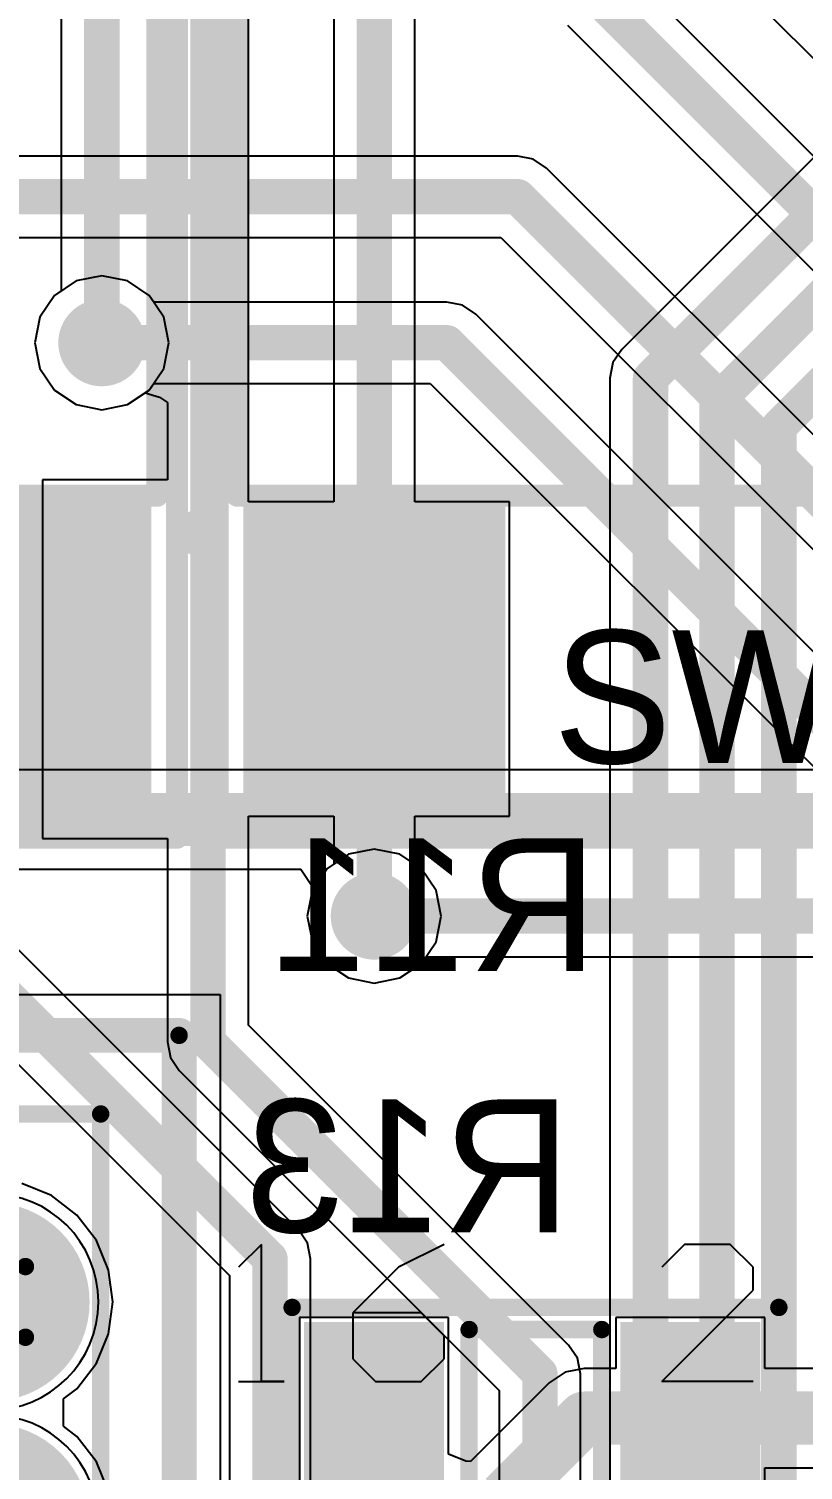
# Model space of a CAD drawing. Header units: millimetres. Extents: x 3.6 to 6.79, y 1.07 to 2.73.
# Drawn here: x 4.8845 to 5.0595, y 2.1702 to 2.4959 of the extents above; entities that cross this region are included whole.
import ezdxf

# ---------------------------------------------------------------- set-up
doc = ezdxf.new("R2010")
doc.units = ezdxf.units.MM
doc.header["$MEASUREMENT"] = 0
for name, color, linetype in [('BottomLayer', 5, 'Continuous'), ('BottomOverlay', 54, 'Continuous'), ('BottomPaste', 16, 'Continuous'), ('BottomSolder', 6, 'Continuous'), ('Mechanical13', 56, 'Continuous'), ('Mechanical15', 56, 'Continuous'), ('MidLayer1', 16, 'Continuous'), ('MidLayer2', 76, 'Continuous'), ('MultiLayer', 9, 'Continuous'), ('PadHoleLayer', 156, 'Continuous'), ('TopLayer', 1, 'Continuous'), ('TopOverlay', 2, 'Continuous'), ('TopPaste', 8, 'Continuous'), ('TopSolder', 216, 'Continuous'), ('ViaHoleLayer', 16, 'Continuous')]:
    doc.layers.add(name, color=color, linetype=linetype)

# ---------------------------------------------------------------- blocks, each defined once
blk = doc.blocks.new('SW2_SMD_28')
at = {"layer": 'Mechanical15', "const_width": 0.005}
for points in [[(-0.19685, 0.12402), (-0.19685, -0.12402)], [(-0.19685, 0.12402), (0.19685, 0.12402)]]:
    blk.add_lwpolyline(points, dxfattribs=at)
at = {"layer": 'Mechanical15', "const_width": 0.0025}
blk.add_lwpolyline([(-0.1981, 0.12402, 1), (-0.1956, 0.12402, 1)], format="xyb", close=True, dxfattribs=at)
blk.add_lwpolyline([(-0.1981, 0.12402, 1), (-0.1956, 0.12402, 1)], format="xyb", close=True, dxfattribs=at)
at = {"layer": 'TopLayer'}
blk.add_solid([(-0.18701, 0.06299), (-0.12598, 0.06299), (-0.18701, 0.11417), (-0.12598, 0.11417)], dxfattribs=at)
at = {"layer": 'TopOverlay'}
for points, const_width in [([(-0.12653, 0.12795, 1), (-0.12937, 0.12795, 1)], 0.00787), ([(-0.13134, 0.12795, 1), (-0.1274, 0.12795, 1)], 0.00394), ([(-0.1285, 0.12795, 1), (-0.12456, 0.12795, 1)], 0.00394), ([(-0.1208, 0.11955, 1), (-0.1183, 0.11955, 1)], 0.0025), ([(-0.1208, 0.11955, 1), (-0.1183, 0.11955, 1)], 0.0025)]:
    blk.add_lwpolyline(points, format="xyb", close=True, dxfattribs=dict(at, const_width=const_width))
at = {"layer": 'TopOverlay', "const_width": 0.005}
for points in [[(-0.11955, 0.11955), (0.11955, 0.11955)], [(-0.11955, 0.11955), (-0.11955, -0.11955)]]:
    blk.add_lwpolyline(points, dxfattribs=at)
at = {"layer": 'TopPaste'}
blk.add_solid([(-0.18701, 0.06299), (-0.12598, 0.06299), (-0.18701, 0.11417), (-0.12598, 0.11417)], dxfattribs=at)
at = {"layer": 'TopSolder'}
blk.add_solid([(-0.19101, 0.05899), (-0.12198, 0.05899), (-0.19101, 0.11817), (-0.12198, 0.11817)], dxfattribs=at)
blk = doc.blocks.new('SW2_SMD_29')
at = {"layer": 'Mechanical15', "const_width": 0.005}
for points in [[(-0.19685, 0.12402), (-0.19685, -0.12402)], [(-0.19685, -0.12402), (0.19685, -0.12402)]]:
    blk.add_lwpolyline(points, dxfattribs=at)
at = {"layer": 'Mechanical15', "const_width": 0.0025}
blk.add_lwpolyline([(-0.1981, -0.12402, 1), (-0.1956, -0.12402, 1)], format="xyb", close=True, dxfattribs=at)
blk.add_lwpolyline([(-0.1981, -0.12402, 1), (-0.1956, -0.12402, 1)], format="xyb", close=True, dxfattribs=at)
at = {"layer": 'TopLayer'}
blk.add_solid([(-0.18701, -0.11417), (-0.12598, -0.11417), (-0.18701, -0.06299), (-0.12598, -0.06299)], dxfattribs=at)
at = {"layer": 'TopOverlay', "const_width": 0.005}
for points in [[(-0.11955, 0.11955), (-0.11955, -0.11955)], [(-0.11955, -0.11955), (0.11955, -0.11955)]]:
    blk.add_lwpolyline(points, dxfattribs=at)
at = {"layer": 'TopOverlay', "const_width": 0.0025}
blk.add_lwpolyline([(-0.1208, -0.11955, 1), (-0.1183, -0.11955, 1)], format="xyb", close=True, dxfattribs=at)
blk.add_lwpolyline([(-0.1208, -0.11955, 1), (-0.1183, -0.11955, 1)], format="xyb", close=True, dxfattribs=at)
at = {"layer": 'TopPaste'}
blk.add_solid([(-0.18701, -0.11417), (-0.12598, -0.11417), (-0.18701, -0.06299), (-0.12598, -0.06299)], dxfattribs=at)
at = {"layer": 'TopSolder'}
blk.add_solid([(-0.19101, -0.11817), (-0.12198, -0.11817), (-0.19101, -0.05899), (-0.12198, -0.05899)], dxfattribs=at)
blk = doc.blocks.new('RES_SMD_0603_B_90')
at = {"layer": 'BottomLayer'}
for points in [[(-0.04681, -0.01772), (-0.02319, -0.01772), (-0.04681, 0.01772), (-0.02319, 0.01772)], [(0.02468, -0.01772), (0.0483, -0.01772), (0.02468, 0.01771), (0.0483, 0.01771)]]:
    blk.add_solid(points, dxfattribs=at)
at = {"layer": 'BottomOverlay', "const_width": 0.00394}
for points in [[(0.035, 0.025), (-0.055, 0.025)], [(-0.055, 0.025), (-0.055, -0.025)], [(0.055, 0.025), (0.035, 0.025)], [(0.055, 0.025), (0.055, -0.025)], [(0.015, 0.02), (-0.015, 0.02)], [(-0.015, 0.02), (-0.015, -0.02)], [(0.015, 0.02), (0.015, -0.02)], [(0.015, -0.02), (-0.015, -0.02)], [(0.055, -0.025), (-0.055, -0.025)]]:
    blk.add_lwpolyline(points, dxfattribs=at)
at = {"layer": 'BottomOverlay', "const_width": 0.00197}
for points in [[(-0.05599, 0.025, 1), (-0.05402, 0.025, 1)], [(-0.05599, 0.025, 1), (-0.05402, 0.025, 1)], [(0.03401, 0.025, 1), (0.03598, 0.025, 1)], [(0.03401, 0.025, 1), (0.03598, 0.025, 1)], [(0.05401, 0.025, 1), (0.05598, 0.025, 1)], [(0.05401, 0.025, 1), (0.05598, 0.025, 1)], [(-0.01599, 0.02, 1), (-0.01402, 0.02, 1)], [(-0.01599, 0.02, 1), (-0.01402, 0.02, 1)], [(0.01401, 0.02, 1), (0.01598, 0.02, 1)], [(0.01401, 0.02, 1), (0.01598, 0.02, 1)], [(-0.01599, -0.02, 1), (-0.01402, -0.02, 1)], [(-0.01599, -0.02, 1), (-0.01402, -0.02, 1)], [(0.01401, -0.02, 1), (0.01598, -0.02, 1)], [(0.01401, -0.02, 1), (0.01598, -0.02, 1)], [(-0.05599, -0.025, 1), (-0.05402, -0.025, 1)], [(-0.05599, -0.025, 1), (-0.05402, -0.025, 1)], [(0.05401, -0.025, 1), (0.05598, -0.025, 1)], [(0.05401, -0.025, 1), (0.05598, -0.025, 1)]]:
    blk.add_lwpolyline(points, format="xyb", close=True, dxfattribs=at)
at = {"layer": 'BottomPaste'}
for points in [[(-0.04681, -0.01772), (-0.02319, -0.01772), (-0.04681, 0.01772), (-0.02319, 0.01772)], [(0.02468, -0.01772), (0.0483, -0.01772), (0.02468, 0.01771), (0.0483, 0.01771)]]:
    blk.add_solid(points, dxfattribs=at)
at = {"layer": 'BottomSolder'}
for points in [[(-0.05081, -0.02172), (-0.01919, -0.02172), (-0.05081, 0.02172), (-0.01919, 0.02172)], [(0.02068, -0.02172), (0.0523, -0.02172), (0.02068, 0.02171), (0.0523, 0.02171)]]:
    blk.add_solid(points, dxfattribs=at)
blk = doc.blocks.new('SAMTEC_FTS_108_04_X_D_115')
at = {"layer": 'BottomLayer', "const_width": 0.0225}
for points in [[(0.16375, 0.025, 1), (0.18625, 0.025, 1)], [(0.16375, -0.025, 1), (0.18625, -0.025, 1)]]:
    blk.add_lwpolyline(points, format="xyb", close=True, dxfattribs=at)
at = {"layer": 'BottomSolder'}
for points in [[(0.19949, 0.025, 1), (0.15051, 0.025, 1)], [(0.19949, 0.025, 1), (0.19949, 0.025, 1)], [(0.19949, -0.025, 1), (0.15051, -0.025, 1)]]:
    blk.add_lwpolyline(points, format="xyb", close=True, dxfattribs=at)
at = {"layer": 'BottomSolder', "const_width": 0.0225}
for points in [[(0.16375, 0.025, 1), (0.18625, 0.025, 1)], [(0.16375, -0.025, 1), (0.18625, -0.025, 1)]]:
    blk.add_lwpolyline(points, format="xyb", close=True, dxfattribs=at)
at = {"layer": 'Mechanical13'}
for p, q in [((0.23631, 0.038), (0.23114, 0.03283)), ((0.23631, 0.00701), (0.23631, 0.038)), ((0.27763, 0.038), (0.2673, 0.03283)), ((0.2673, 0.03283), (0.25697, 0.0225)), ((0.25697, 0.0225), (0.25697, 0.01217)), ((0.27246, 0.0225), (0.25697, 0.0225)), ((0.27763, 0.01734), (0.27246, 0.0225)), ((0.27763, 0.01217), (0.27763, 0.01734)), ((0.25697, 0.01217), (0.26213, 0.00701)), ((0.27246, 0.00701), (0.27763, 0.01217)), ((0.23114, 0.00701), (0.24147, 0.00701)), ((0.24147, 0.00701), (0.23631, 0.00701)), ((0.26213, 0.00701), (0.27246, 0.00701))]:
    blk.add_line(p, q, dxfattribs=at)
at = {"layer": 'Mechanical13', "const_width": 0.00394}
for points in [[(-0.21772, 0.08524), (0.21772, 0.08524)], [(0.21772, -0.08524), (0.21772, 0.08524)], [(0.15, 0.06748), (0.2, 0.06748)], [(0.2, -0.06748), (0.2, 0.06748)], [(0.16701, 0.03299), (0.18299, 0.03299)], [(0.18299, 0.01701), (0.18299, 0.03299)], [(0.16701, 0.01701), (0.18299, 0.01701)]]:
    blk.add_lwpolyline(points, dxfattribs=at)
at = {"layer": 'Mechanical13', "const_width": 0.00197}
for points in [[(0.21673, 0.08524, 1), (0.2187, 0.08524, 1)], [(0.21673, 0.08524, 1), (0.2187, 0.08524, 1)], [(0.19902, 0.06748, 1), (0.20098, 0.06748, 1)], [(0.19902, 0.06748, 1), (0.20098, 0.06748, 1)], [(0.18201, 0.03299, 1), (0.18398, 0.03299, 1)], [(0.18201, 0.03299, 1), (0.18398, 0.03299, 1)], [(0.18201, 0.01701, 1), (0.18398, 0.01701, 1)], [(0.18201, 0.01701, 1), (0.18398, 0.01701, 1)]]:
    blk.add_lwpolyline(points, format="xyb", close=True, dxfattribs=at)
at = {"layer": 'Mechanical15'}
for p, q in [((-0.22697, 0.09449), (0.22697, 0.09449)), ((0.22697, 0.09449), (0.22697, -0.09449))]:
    blk.add_line(p, q, dxfattribs=at)
at = {"layer": 'MidLayer1', "const_width": 0.0225}
for points in [[(0.16375, 0.025, 1), (0.18625, 0.025, 1)], [(0.16375, -0.025, 1), (0.18625, -0.025, 1)]]:
    blk.add_lwpolyline(points, format="xyb", close=True, dxfattribs=at)
at = {"layer": 'MidLayer2', "const_width": 0.0225}
for points in [[(0.16375, 0.025, 1), (0.18625, 0.025, 1)], [(0.16375, -0.025, 1), (0.18625, -0.025, 1)]]:
    blk.add_lwpolyline(points, format="xyb", close=True, dxfattribs=at)
at = {"layer": 'MultiLayer', "const_width": 0.0225}
for points in [[(0.16375, 0.025, 1), (0.18625, 0.025, 1)], [(0.16375, -0.025, 1), (0.18625, -0.025, 1)]]:
    blk.add_lwpolyline(points, format="xyb", close=True, dxfattribs=at)
at = {"layer": 'PadHoleLayer', "const_width": 0.01398}
for points in [[(0.16801, 0.025, 1), (0.18199, 0.025, 1)], [(0.16801, -0.025, 1), (0.18199, -0.025, 1)]]:
    blk.add_lwpolyline(points, format="xyb", close=True, dxfattribs=at)
at = {"layer": 'TopLayer', "const_width": 0.0225}
for points in [[(0.16375, 0.025, 1), (0.18625, 0.025, 1)], [(0.16375, -0.025, 1), (0.18625, -0.025, 1)]]:
    blk.add_lwpolyline(points, format="xyb", close=True, dxfattribs=at)
at = {"layer": 'TopOverlay'}
for p, q in [((0.23631, 0.038), (0.23114, 0.03283)), ((0.23631, 0.00701), (0.23631, 0.038)), ((0.27763, 0.038), (0.2673, 0.03283)), ((0.2673, 0.03283), (0.25697, 0.0225)), ((0.25697, 0.0225), (0.25697, 0.01217)), ((0.27246, 0.0225), (0.25697, 0.0225)), ((0.27763, 0.01734), (0.27246, 0.0225)), ((0.27763, 0.01217), (0.27763, 0.01734)), ((0.25697, 0.01217), (0.26213, 0.00701)), ((0.27246, 0.00701), (0.27763, 0.01217)), ((0.23114, 0.00701), (0.24147, 0.00701)), ((0.24147, 0.00701), (0.23631, 0.00701)), ((0.26213, 0.00701), (0.27246, 0.00701))]:
    blk.add_line(p, q, dxfattribs=at)
at = {"layer": 'TopOverlay', "const_width": 0.00787}
for points in [[(-0.21772, 0.08524), (0.21772, 0.08524)], [(0.21772, -0.08524), (0.21772, 0.08524)]]:
    blk.add_lwpolyline(points, dxfattribs=at)
at = {"layer": 'TopOverlay', "const_width": 0.00394}
blk.add_lwpolyline([(0.21575, 0.08524, 1), (0.21968, 0.08524, 1)], format="xyb", close=True, dxfattribs=at)
blk.add_lwpolyline([(0.21575, 0.08524, 1), (0.21968, 0.08524, 1)], format="xyb", close=True, dxfattribs=at)
at = {"layer": 'TopSolder'}
for points in [[(0.19949, 0.025, 1), (0.15051, 0.025, 1)], [(0.19949, 0.025, 1), (0.19949, 0.025, 1)], [(0.19949, -0.025, 1), (0.15051, -0.025, 1)]]:
    blk.add_lwpolyline(points, format="xyb", close=True, dxfattribs=at)
at = {"layer": 'TopSolder', "const_width": 0.0225}
for points in [[(0.16375, 0.025, 1), (0.18625, 0.025, 1)], [(0.16375, -0.025, 1), (0.18625, -0.025, 1)]]:
    blk.add_lwpolyline(points, format="xyb", close=True, dxfattribs=at)
blk = doc.blocks.new('SAMTEC_FTS_108_04_X_D_159')
at = {"layer": 'Mechanical13'}
for p, q in [((-0.26649, 0.038), (-0.27165, 0.03283)), ((-0.25616, 0.038), (-0.26649, 0.038)), ((-0.25099, 0.03283), (-0.25616, 0.038)), ((-0.25099, 0.02767), (-0.25099, 0.03283)), ((-0.27165, 0.00701), (-0.25099, 0.02767)), ((-0.25099, 0.00701), (-0.27165, 0.00701))]:
    blk.add_line(p, q, dxfattribs=at)
at = {"layer": 'TopOverlay'}
for p, q in [((-0.26649, 0.038), (-0.27165, 0.03283)), ((-0.25616, 0.038), (-0.26649, 0.038)), ((-0.25099, 0.03283), (-0.25616, 0.038)), ((-0.25099, 0.02767), (-0.25099, 0.03283)), ((-0.27165, 0.00701), (-0.25099, 0.02767)), ((-0.25099, 0.00701), (-0.27165, 0.00701))]:
    blk.add_line(p, q, dxfattribs=at)

msp = doc.modelspace()

# ---------------------------------------------------------------- linework, layer by layer
at = {"layer": 'BottomLayer'}
for p, q in [((5.04051, 2.51051), (5.26499, 2.28603)), ((5.23065, 2.29832), (5.02823, 2.50074)), ((5.00626, 2.49676), (5.21499, 2.28803)), ((4.995, 2.46718), (4.7838, 2.46718)), ((4.99851, 2.46648), (4.995, 2.46718)), ((5.00149, 2.46449), (4.99851, 2.46648)), ((5.18065, 2.28532), (5.00149, 2.46449)), ((4.78, 2.44882), (4.9912, 2.44882)), ((4.9912, 2.44882), (5.16499, 2.27503)), ((4.901, 2.44013), (4.89521, 2.43898)), ((4.90679, 2.43898), (4.901, 2.44013)), ((4.89521, 2.43898), (4.8903, 2.4357)), ((4.9117, 2.4357), (4.90679, 2.43898)), ((4.8903, 2.4357), (4.88702, 2.43079)), ((4.91272, 2.43418), (4.9117, 2.4357)), ((4.979, 2.43418), (4.91272, 2.43418)), ((4.98251, 2.43348), (4.979, 2.43418)), ((4.98549, 2.43149), (4.98251, 2.43348)), ((4.88702, 2.43079), (4.88587, 2.425)), ((5.13065, 2.28632), (4.98549, 2.43149)), ((4.88587, 2.425), (4.88702, 2.41921)), ((4.88702, 2.41921), (4.8903, 2.4143)), ((4.8903, 2.4143), (4.89521, 2.41102)), ((4.90679, 2.41102), (4.9117, 2.4143)), ((4.9117, 2.4143), (4.91272, 2.41582)), ((4.91272, 2.41582), (4.9752, 2.41582)), ((4.9752, 2.41582), (5.11499, 2.27603)), ((4.89521, 2.41102), (4.901, 2.40987)), ((4.901, 2.40987), (4.90679, 2.41102)), ((4.95678, 2.30941), (4.95187, 2.30613)), ((4.96257, 2.31056), (4.95678, 2.30941)), ((4.96836, 2.30941), (4.96257, 2.31056)), ((4.97327, 2.30613), (4.96836, 2.30941)), ((4.95187, 2.30613), (4.94859, 2.30122)), ((4.97655, 2.30122), (4.97327, 2.30613)), ((4.94859, 2.30122), (4.94744, 2.29543)), ((4.9777, 2.29543), (4.97655, 2.30122)), ((4.94744, 2.29543), (4.94859, 2.28964)), ((4.97655, 2.28964), (4.9777, 2.29543)), ((4.94859, 2.28964), (4.95187, 2.28473)), ((4.97327, 2.28473), (4.97655, 2.28964)), ((4.95187, 2.28473), (4.95678, 2.28145)), ((4.96836, 2.28145), (4.97327, 2.28473)), ((4.95678, 2.28145), (4.96257, 2.2803)), ((4.96257, 2.2803), (4.96836, 2.28145)), ((4.88961, 2.23226), (4.88292, 2.23503)), ((4.89535, 2.22785), (4.88961, 2.23226)), ((4.89976, 2.2221), (4.89535, 2.22785)), ((4.90253, 2.21542), (4.89976, 2.2221)), ((4.90348, 2.20824), (4.90253, 2.21542)), ((4.90253, 2.20106), (4.90348, 2.20824)), ((4.97932, 2.20472), (4.9457, 2.20472)), ((4.9457, 2.20472), (4.9457, 2.15929)), ((4.97932, 2.17382), (4.97932, 2.20472)), ((5.05081, 2.20472), (5.01719, 2.20472)), ((5.01719, 2.20472), (5.01719, 2.19322)), ((5.05081, 2.19322), (5.05081, 2.20472)), ((4.89976, 2.19437), (4.90253, 2.20106)), ((4.89535, 2.18862), (4.89976, 2.19437)), ((5.00571, 2.19236), (5.00207, 2.18993)), ((5.01, 2.19322), (5.00571, 2.19236)), ((5.01719, 2.19322), (5.01, 2.19322)), ((5.067, 2.19322), (5.05081, 2.19322)), ((5.00207, 2.18993), (4.98432, 2.17218)), ((5.00207, 2.18993), (5.00207, 2.18993)), ((4.89234, 2.18631), (4.89535, 2.18862)), ((4.89234, 2.18016), (4.89234, 2.18631)), ((4.89535, 2.17785), (4.89234, 2.18016)), ((4.89976, 2.1721), (4.89535, 2.17785)), ((4.98325, 2.17226), (4.97932, 2.17382)), ((4.90253, 2.16542), (4.89976, 2.1721)), ((4.98432, 2.17218), (4.98325, 2.17226)), ((5.05081, 2.15928), (5.05081, 2.17078)), ((5.05081, 2.17078), (5.06235, 2.17078))]:
    msp.add_line(p, q, dxfattribs=at)
for points, const_width in [([(5.01275, 2.50325), (5.22417, 2.29183)], 0.008), ([(4.78, 2.458), (4.995, 2.458)], 0.008), ([(4.995, 2.458), (5.17417, 2.27883)], 0.008), ([(4.901, 2.425), (4.979, 2.425)], 0.008), ([(4.979, 2.425), (5.12417, 2.27983)], 0.008), ([(4.96251, 2.14149), (4.96251, 2.182)], 0.008), ([(4.992, 2.164), (5.01, 2.182)], 0.012), ([(5.01, 2.182), (5.034, 2.182)], 0.012), ([(5.034, 2.182), (5.067, 2.182)], 0.012)]:
    msp.add_lwpolyline(points, dxfattribs=dict(at, const_width=const_width))
for points, const_width in [([(4.993, 2.458, 1), (4.997, 2.458, 1)], 0.004), ([(4.993, 2.458, 1), (4.997, 2.458, 1)], 0.004), ([(4.89608, 2.425, 1), (4.90592, 2.425, 1)], 0.00984), ([(4.899, 2.425, 1), (4.903, 2.425, 1)], 0.004), ([(4.977, 2.425, 1), (4.981, 2.425, 1)], 0.004), ([(4.977, 2.425, 1), (4.981, 2.425, 1)], 0.004), ([(4.95765, 2.29543, 1), (4.96749, 2.29543, 1)], 0.00984), ([(4.96051, 2.182, 1), (4.96451, 2.182, 1)], 0.004), ([(5.007, 2.182, 1), (5.013, 2.182, 1)], 0.006), ([(5.007, 2.182, 1), (5.013, 2.182, 1)], 0.006), ([(5.031, 2.182, 1), (5.037, 2.182, 1)], 0.006), ([(5.031, 2.182, 1), (5.037, 2.182, 1)], 0.006)]:
    msp.add_lwpolyline(points, format="xyb", close=True, dxfattribs=dict(at, const_width=const_width))
at = {"layer": 'MidLayer1'}
for p, q in [((4.901, 2.44013), (4.89521, 2.43898)), ((4.90679, 2.43898), (4.901, 2.44013)), ((4.89521, 2.43898), (4.8903, 2.4357)), ((4.9117, 2.4357), (4.90679, 2.43898)), ((4.8903, 2.4357), (4.88702, 2.43079)), ((4.91498, 2.43079), (4.9117, 2.4357)), ((4.88702, 2.43079), (4.88587, 2.425)), ((4.91613, 2.425), (4.91498, 2.43079)), ((4.88587, 2.425), (4.88702, 2.41921)), ((4.91498, 2.41921), (4.91613, 2.425)), ((4.88702, 2.41921), (4.8903, 2.4143)), ((4.9117, 2.4143), (4.91498, 2.41921)), ((4.8903, 2.4143), (4.89521, 2.41102)), ((4.90679, 2.41102), (4.9117, 2.4143)), ((4.89521, 2.41102), (4.901, 2.40987)), ((4.901, 2.40987), (4.90679, 2.41102)), ((5.4732, 2.32849), (4.17227, 2.32849)), ((4.45354, 2.30606), (4.94595, 2.30606)), ((4.94595, 2.30606), (4.94868, 2.30195)), ((4.94856, 2.30106), (4.94744, 2.29543)), ((4.94868, 2.30195), (4.94856, 2.30106)), ((4.94744, 2.29543), (4.94859, 2.28964)), ((4.94859, 2.28964), (4.95187, 2.28473)), ((4.95187, 2.28473), (4.95678, 2.28145)), ((4.96836, 2.28145), (4.97327, 2.28473)), ((4.97327, 2.28473), (4.97429, 2.28625)), ((4.97429, 2.28625), (5.46077, 2.28625)), ((4.95678, 2.28145), (4.96257, 2.2803)), ((4.96257, 2.2803), (4.96836, 2.28145)), ((4.88961, 2.23226), (4.88292, 2.23503)), ((4.89535, 2.22785), (4.88961, 2.23226)), ((4.89976, 2.2221), (4.89535, 2.22785)), ((4.90253, 2.21542), (4.89976, 2.2221)), ((4.90348, 2.20824), (4.90253, 2.21542)), ((4.90253, 2.20106), (4.90348, 2.20824)), ((4.89976, 2.19437), (4.90253, 2.20106)), ((4.89535, 2.18862), (4.89976, 2.19437)), ((4.89234, 2.18631), (4.89535, 2.18862)), ((4.89234, 2.18016), (4.89234, 2.18631)), ((4.89535, 2.17785), (4.89234, 2.18016)), ((4.89976, 2.1721), (4.89535, 2.17785)), ((4.90253, 2.16542), (4.89976, 2.1721))]:
    msp.add_line(p, q, dxfattribs=at)
for points, const_width in [([(4.89608, 2.425, 1), (4.90592, 2.425, 1)], 0.00984), ([(4.95765, 2.29543, 1), (4.96749, 2.29543, 1)], 0.00984), ([(4.96057, 2.29543, 1), (4.96457, 2.29543, 1)], 0.004)]:
    msp.add_lwpolyline(points, format="xyb", close=True, dxfattribs=dict(at, const_width=const_width))
for points, const_width in [([(4.17227, 2.31727), (5.4732, 2.31727)], 0.012), ([(4.96257, 2.29543), (5.46457, 2.29543)], 0.008)]:
    msp.add_lwpolyline(points, dxfattribs=dict(at, const_width=const_width))
at = {"layer": 'MidLayer2'}
for p, q in [((4.901, 2.44013), (4.89521, 2.43898)), ((4.90679, 2.43898), (4.901, 2.44013)), ((4.89521, 2.43898), (4.8903, 2.4357)), ((4.9117, 2.4357), (4.90679, 2.43898)), ((4.8903, 2.4357), (4.88702, 2.43079)), ((4.91498, 2.43079), (4.9117, 2.4357)), ((4.88702, 2.43079), (4.88587, 2.425)), ((4.91613, 2.425), (4.91498, 2.43079)), ((4.88587, 2.425), (4.88702, 2.41921)), ((4.91498, 2.41921), (4.91613, 2.425)), ((4.88702, 2.41921), (4.8903, 2.4143)), ((4.9117, 2.4143), (4.91498, 2.41921)), ((4.8903, 2.4143), (4.89521, 2.41102)), ((4.90679, 2.41102), (4.9117, 2.4143)), ((4.89521, 2.41102), (4.901, 2.40987)), ((4.901, 2.40987), (4.90679, 2.41102)), ((4.95678, 2.30941), (4.95187, 2.30613)), ((4.96257, 2.31056), (4.95678, 2.30941)), ((4.96836, 2.30941), (4.96257, 2.31056)), ((4.97327, 2.30613), (4.96836, 2.30941)), ((4.95187, 2.30613), (4.94859, 2.30122)), ((4.97655, 2.30122), (4.97327, 2.30613)), ((4.94859, 2.30122), (4.94744, 2.29543)), ((4.9777, 2.29543), (4.97655, 2.30122)), ((4.94744, 2.29543), (4.94859, 2.28964)), ((4.97655, 2.28964), (4.9777, 2.29543)), ((4.94859, 2.28964), (4.95187, 2.28473)), ((4.97327, 2.28473), (4.97655, 2.28964)), ((4.95187, 2.28473), (4.95678, 2.28145)), ((4.96836, 2.28145), (4.97327, 2.28473)), ((4.95678, 2.28145), (4.96257, 2.2803)), ((4.96257, 2.2803), (4.96836, 2.28145)), ((4.88961, 2.23226), (4.88292, 2.23503)), ((4.89535, 2.22785), (4.88961, 2.23226)), ((4.89976, 2.2221), (4.89535, 2.22785)), ((4.90253, 2.21542), (4.89976, 2.2221)), ((4.90348, 2.20824), (4.90253, 2.21542)), ((4.90253, 2.20106), (4.90348, 2.20824)), ((4.89976, 2.19437), (4.90253, 2.20106)), ((4.89535, 2.18862), (4.89976, 2.19437)), ((4.89234, 2.18631), (4.89535, 2.18862)), ((4.89234, 2.18016), (4.89234, 2.18631)), ((4.89535, 2.17785), (4.89234, 2.18016)), ((4.89976, 2.1721), (4.89535, 2.17785)), ((4.90253, 2.16542), (4.89976, 2.1721))]:
    msp.add_line(p, q, dxfattribs=at)
at = {"layer": 'MidLayer2', "const_width": 0.00984}
for points in [[(4.89608, 2.425, 1), (4.90592, 2.425, 1)], [(4.95765, 2.29543, 1), (4.96749, 2.29543, 1)]]:
    msp.add_lwpolyline(points, format="xyb", close=True, dxfattribs=at)
at = {"layer": 'MultiLayer', "const_width": 0.00984}
for points in [[(4.89608, 2.425, 1), (4.90592, 2.425, 1)], [(4.95765, 2.29543, 1), (4.96749, 2.29543, 1)]]:
    msp.add_lwpolyline(points, format="xyb", close=True, dxfattribs=at)
at = {"layer": 'TopLayer'}
for p, q in [((4.9534, 2.63098), (4.9534, 2.38902)), ((4.97175, 2.38902), (4.97175, 2.63098)), ((4.89182, 2.5522), (4.89182, 2.43672)), ((4.93418, 2.38902), (4.93418, 2.50728)), ((5.10182, 2.5068), (5.01851, 2.42349)), ((4.89182, 2.43672), (4.8903, 2.4357)), ((4.8903, 2.4357), (4.88702, 2.43079)), ((4.88702, 2.43079), (4.88587, 2.425)), ((4.71958, 2.42444), (4.92982, 2.2142)), ((4.88587, 2.425), (4.88702, 2.41921)), ((5.01851, 2.42349), (5.01652, 2.42051)), ((5.01652, 2.42051), (5.01582, 2.417)), ((4.88702, 2.41921), (4.8903, 2.4143)), ((5.01582, 2.417), (5.01582, 2.06699)), ((4.8903, 2.4143), (4.89521, 2.41102)), ((4.90679, 2.41102), (4.91082, 2.41371)), ((4.91082, 2.41371), (4.91404, 2.41271)), ((4.89521, 2.41102), (4.901, 2.40987)), ((4.901, 2.40987), (4.90679, 2.41102)), ((4.91404, 2.41271), (4.91582, 2.4115)), ((4.91582, 2.4115), (4.91582, 2.39402)), ((4.91582, 2.39402), (4.88757, 2.39402)), ((4.88757, 2.39402), (4.88757, 2.3535)), ((4.9534, 2.38902), (4.93418, 2.38902)), ((4.99316, 2.38902), (4.97175, 2.38902)), ((4.99316, 2.31799), (4.99316, 2.38902)), ((4.88757, 2.3535), (4.88757, 2.31299)), ((4.93418, 2.2708), (4.93418, 2.31799)), ((4.93418, 2.31799), (4.9534, 2.31799)), ((4.9534, 2.31799), (4.9534, 2.30715)), ((4.97175, 2.30715), (4.97175, 2.31799)), ((4.97175, 2.31799), (4.99316, 2.31799)), ((4.88757, 2.31299), (4.91582, 2.31299)), ((4.91582, 2.31299), (4.91582, 2.267)), ((4.94549, 2.22449), (4.8616, 2.30837)), ((4.9534, 2.30715), (4.95187, 2.30613)), ((4.97327, 2.30613), (4.97175, 2.30715)), ((4.95187, 2.30613), (4.94859, 2.30122)), ((4.97655, 2.30122), (4.97327, 2.30613)), ((4.94859, 2.30122), (4.94744, 2.29543)), ((4.9777, 2.29543), (4.97655, 2.30122)), ((4.94744, 2.29543), (4.94859, 2.28964)), ((4.97655, 2.28964), (4.9777, 2.29543)), ((4.94859, 2.28964), (4.95187, 2.28473)), ((4.97327, 2.28473), (4.97655, 2.28964)), ((4.95187, 2.28473), (4.95678, 2.28145)), ((4.96836, 2.28145), (4.97327, 2.28473)), ((4.95678, 2.28145), (4.96257, 2.2803)), ((4.96257, 2.2803), (4.96836, 2.28145)), ((5.00649, 2.19849), (4.93418, 2.2708)), ((4.91582, 2.267), (4.91652, 2.26349)), ((4.91652, 2.26349), (4.91851, 2.26051)), ((4.91851, 2.26051), (4.99082, 2.1882)), ((4.88961, 2.23226), (4.88292, 2.23503)), ((4.89535, 2.22785), (4.88961, 2.23226)), ((4.89976, 2.2221), (4.89535, 2.22785)), ((4.90253, 2.21542), (4.89976, 2.2221)), ((4.94748, 2.22151), (4.94549, 2.22449)), ((4.94818, 2.218), (4.94748, 2.22151)), ((4.90348, 2.20824), (4.90253, 2.21542)), ((4.94818, 2.1518), (4.94818, 2.218)), ((4.92982, 2.2142), (4.92982, 2.148)), ((4.90253, 2.20106), (4.90348, 2.20824)), ((4.89976, 2.19437), (4.90253, 2.20106)), ((5.00848, 2.19551), (5.00649, 2.19849)), ((5.00918, 2.192), (5.00848, 2.19551)), ((4.89535, 2.18862), (4.89976, 2.19437)), ((5.00918, 2.06699), (5.00918, 2.192)), ((4.89234, 2.18631), (4.89535, 2.18862)), ((4.89234, 2.18016), (4.89234, 2.18631)), ((4.99082, 2.1882), (4.99082, 2.06546)), ((4.89535, 2.17785), (4.89234, 2.18016)), ((4.89976, 2.1721), (4.89535, 2.17785)), ((4.90253, 2.16542), (4.89976, 2.1721))]:
    msp.add_line(p, q, dxfattribs=at)
at = {"layer": 'TopLayer', "const_width": 0.008}
for points in [[(4.96257, 2.3535), (4.96257, 2.6665)], [(4.901, 2.425), (4.901, 2.556)], [(4.925, 2.267), (4.925, 2.519)], [(5.054, 2.406), (5.166, 2.518)], [(5.025, 2.417), (5.111, 2.503)], [(5.04, 2.4118), (5.13167, 2.50347)], [(4.726, 2.431), (4.939, 2.218)], [(5.025, 2.028), (5.025, 2.417)], [(5.04, 2.092), (5.04, 2.4118)], [(5.054, 2.107), (5.054, 2.406)], [(4.96257, 2.29543), (4.96257, 2.3535)], [(4.925, 2.267), (5, 2.192)], [(4.939, 2.148), (4.939, 2.218)], [(5, 2.028), (5, 2.192)]]:
    msp.add_lwpolyline(points, dxfattribs=at)
at = {"layer": 'TopLayer'}
for points, const_width in [([(4.89608, 2.425, 1), (4.90592, 2.425, 1)], 0.00984), ([(4.899, 2.425, 1), (4.903, 2.425, 1)], 0.004), ([(5.023, 2.417, 1), (5.027, 2.417, 1)], 0.004), ([(5.023, 2.417, 1), (5.027, 2.417, 1)], 0.004), ([(5.038, 2.4118, 1), (5.042, 2.4118, 1)], 0.004), ([(5.038, 2.4118, 1), (5.042, 2.4118, 1)], 0.004), ([(5.052, 2.406, 1), (5.056, 2.406, 1)], 0.004), ([(5.052, 2.406, 1), (5.056, 2.406, 1)], 0.004), ([(4.96057, 2.3535, 1), (4.96457, 2.3535, 1)], 0.004), ([(4.96057, 2.3535, 1), (4.96457, 2.3535, 1)], 0.004), ([(4.95765, 2.29543, 1), (4.96749, 2.29543, 1)], 0.00984), ([(4.96057, 2.29543, 1), (4.96457, 2.29543, 1)], 0.004), ([(4.923, 2.267, 1), (4.927, 2.267, 1)], 0.004), ([(4.923, 2.267, 1), (4.927, 2.267, 1)], 0.004), ([(4.937, 2.218, 1), (4.941, 2.218, 1)], 0.004), ([(4.937, 2.218, 1), (4.941, 2.218, 1)], 0.004), ([(4.998, 2.192, 1), (5.002, 2.192, 1)], 0.004), ([(4.998, 2.192, 1), (5.002, 2.192, 1)], 0.004)]:
    msp.add_lwpolyline(points, format="xyb", close=True, dxfattribs=dict(at, const_width=const_width))
at = {"layer": 'ViaHoleLayer', "const_width": 0.00591}
for points in [[(4.89805, 2.425, 1), (4.90395, 2.425, 1)], [(4.95962, 2.29543, 1), (4.96552, 2.29543, 1)]]:
    msp.add_lwpolyline(points, format="xyb", close=True, dxfattribs=at)

# ---------------------------------------------------------------- block references
for name, p, rotation in [('SW2_SMD_29', (4.79399, 2.51), 90), ('SW2_SMD_28', (5.05115, 2.51), 90), ('SAMTEC_FTS_108_04_X_D_115', (4.70074, 2.18324), 360), ('SAMTEC_FTS_108_04_X_D_159', (5.29917, 2.18324), 360), ('RES_SMD_0603_B_90', (4.999, 2.182), 180)]:
    msp.add_blockref(name, p, dxfattribs=dict(rotation=rotation))

# ---------------------------------------------------------------- texts
at = {"layer": 'BottomOverlay', "text_generation_flag": 2}
for s, p in [('R11', (5.013, 2.283)), ('R13', (5.007, 2.224))]:
    msp.add_text(s, height=0.03, dxfattribs=at).set_placement(p)
at = {"layer": 'TopOverlay'}
msp.add_text('SW6', height=0.03, dxfattribs=at).set_placement((5.003, 2.33))

doc.saveas('drawing.dxf')
